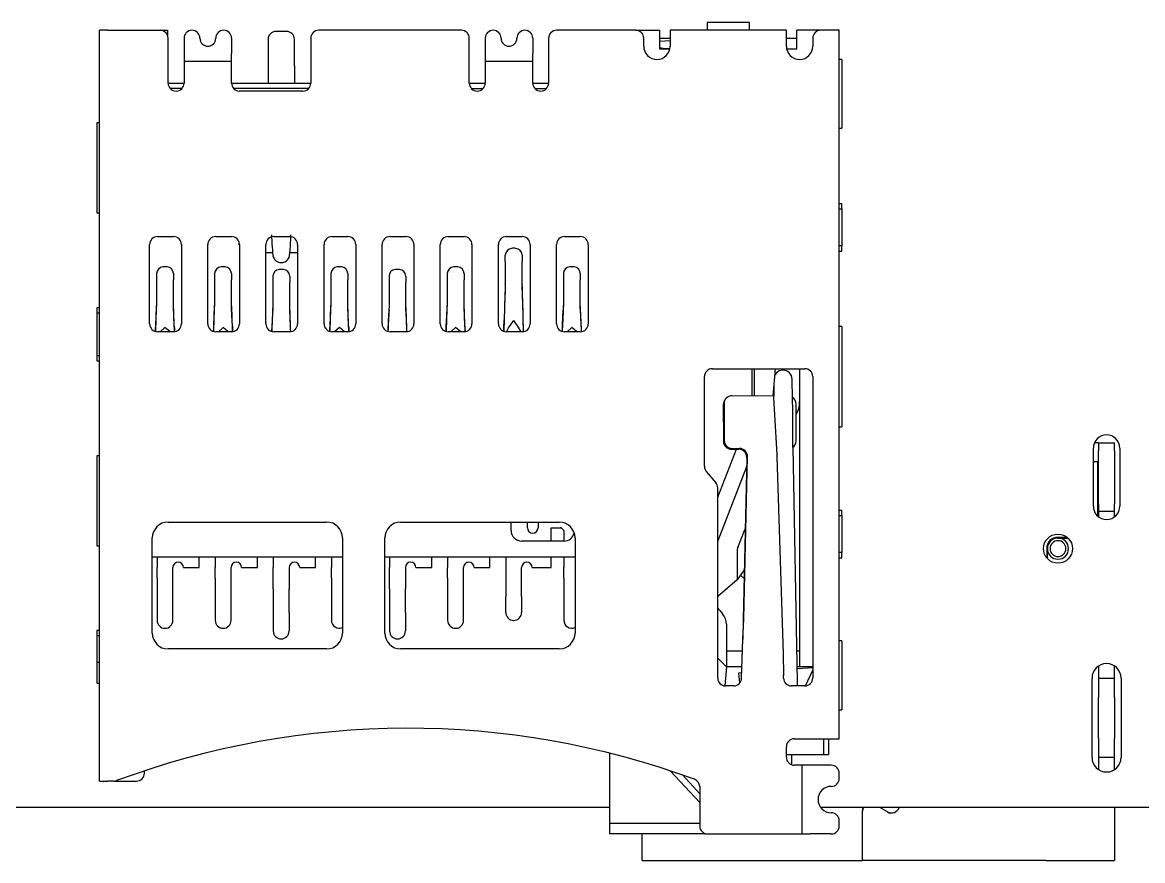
# Model space of a CAD drawing. Header units: millimetres. Extents: x 2 to 1109, y 2 to 430.
# Drawn here: x 123.82 to 145.02, y 301.05 to 316.9 of the extents above; entities that cross this region are included whole.
import ezdxf

# ---------------------------------------------------------------- set-up
doc = ezdxf.new("R2010")
doc.units = ezdxf.units.MM
doc.header["$LTSCALE"] = 0.5
doc.layers.add('几何体', color=7, linetype='Continuous')

msp = doc.modelspace()

# ---------------------------------------------------------------- linework, layer by layer
at = {"layer": '几何体'}
for p, q in [((125.281, 302.555), (125.281, 316.755)), ((125.431, 316.755), (125.281, 316.755)), ((125.431, 316.755), (126.431, 316.755)), ((126.431, 316.755), (126.571, 316.755)), ((126.571, 316.755), (126.571, 316.658)), ((132.131, 316.755), (129.431, 316.755)), ((135.431, 316.755), (133.931, 316.755)), ((135.431, 316.755), (135.881, 316.755)), ((135.881, 316.755), (135.881, 316.405)), ((138.281, 316.755), (136.081, 316.755)), ((136.081, 316.755), (136.081, 316.455)), ((136.781, 316.905), (136.781, 316.755)), ((137.581, 316.905), (136.781, 316.905)), ((137.581, 316.755), (137.581, 316.905)), ((138.281, 316.455), (138.281, 316.755)), ((138.481, 316.405), (138.481, 316.755)), ((138.931, 316.755), (138.481, 316.755)), ((139.131, 316.755), (138.931, 316.755)), ((139.281, 316.755), (139.131, 316.755)), ((139.281, 303.355), (139.281, 316.755)), ((126.581, 315.755), (126.581, 316.605)), ((126.881, 316.605), (126.881, 316.315)), ((127.781, 316.605), (127.781, 316.315)), ((128.471, 316.585), (128.471, 316.436)), ((128.821, 316.735), (128.621, 316.735)), ((128.971, 316.436), (128.971, 316.585)), ((129.281, 316.605), (129.281, 315.755)), ((132.281, 315.755), (132.281, 316.605)), ((132.581, 316.605), (132.581, 316.315)), ((133.481, 316.605), (133.481, 316.315)), ((133.781, 316.605), (133.781, 315.755)), ((135.581, 316.455), (135.581, 316.605)), ((135.881, 316.605), (136.081, 316.605)), ((136.081, 316.556), (135.881, 316.545)), ((138.281, 316.605), (138.481, 316.605)), ((138.781, 316.605), (138.781, 316.455)), ((126.881, 316.315), (126.881, 316.165)), ((127.781, 316.165), (127.781, 316.315)), ((128.471, 316.436), (128.471, 316.337)), ((128.471, 316.337), (128.471, 316.331)), ((128.471, 316.331), (128.471, 316.085)), ((128.971, 316.337), (128.971, 316.436)), ((128.971, 316.331), (128.971, 316.337)), ((128.971, 316.085), (128.971, 316.331)), ((132.581, 316.315), (132.581, 316.165)), ((133.481, 316.165), (133.481, 316.315)), ((135.881, 316.405), (136.076, 316.405)), ((138.286, 316.405), (138.481, 316.405)), ((126.881, 316.165), (126.881, 315.865)), ((127.781, 316.165), (126.881, 316.165)), ((127.781, 315.865), (127.781, 316.165)), ((132.581, 316.165), (132.581, 315.865)), ((133.481, 316.165), (132.581, 316.165)), ((133.481, 315.865), (133.481, 316.165)), ((139.331, 316.205), (139.281, 316.205)), ((139.331, 316.205), (139.331, 314.905)), ((128.471, 316.085), (128.471, 315.755)), ((128.971, 316.085), (128.971, 315.755)), ((126.581, 315.755), (126.881, 315.755)), ((126.881, 315.865), (126.881, 315.755)), ((127.781, 315.755), (127.781, 315.865)), ((127.781, 315.755), (129.281, 315.755)), ((132.281, 315.755), (132.581, 315.755)), ((132.581, 315.865), (132.581, 315.755)), ((133.481, 315.755), (133.481, 315.865)), ((133.481, 315.755), (133.781, 315.755)), ((126.843, 315.655), (126.619, 315.655)), ((129.243, 315.655), (127.819, 315.655)), ((129.131, 315.605), (127.931, 315.605)), ((132.319, 315.655), (132.543, 315.655)), ((133.519, 315.655), (133.743, 315.655)), ((125.281, 315.005), (125.231, 315.005)), ((125.231, 315.005), (125.231, 313.305)), ((139.281, 314.905), (139.331, 314.905)), ((139.281, 313.48), (139.331, 313.48)), ((139.281, 313.38), (139.331, 313.38)), ((139.331, 313.38), (139.331, 313.48)), ((139.331, 313.38), (139.331, 312.68)), ((125.231, 313.305), (125.281, 313.305)), ((126.381, 312.855), (126.681, 312.855)), ((127.481, 312.855), (127.781, 312.855)), ((127.921, 312.758), (127.921, 312.705)), ((128.581, 312.855), (128.881, 312.855)), ((129.681, 312.855), (129.981, 312.855)), ((130.781, 312.855), (131.081, 312.855)), ((131.881, 312.855), (132.181, 312.855)), ((132.981, 312.855), (133.281, 312.855)), ((134.081, 312.855), (134.381, 312.855)), ((126.231, 311.205), (126.231, 312.705)), ((126.831, 312.705), (126.831, 311.205)), ((127.331, 311.205), (127.331, 312.705)), ((127.931, 312.695), (127.921, 312.705)), ((127.931, 312.705), (127.931, 311.205)), ((128.431, 311.205), (128.431, 312.705)), ((128.431, 312.555), (128.558, 312.555)), ((128.885, 312.555), (129.031, 312.555)), ((129.031, 312.705), (129.031, 311.205)), ((129.531, 311.205), (129.531, 312.705)), ((130.131, 312.705), (130.131, 311.205)), ((130.631, 311.205), (130.631, 312.705)), ((131.231, 312.705), (131.231, 311.205)), ((131.731, 311.205), (131.731, 312.705)), ((132.331, 312.705), (132.331, 311.205)), ((132.831, 311.205), (132.831, 312.705)), ((132.961, 312.382), (132.961, 312.5)), ((133.281, 312.5), (133.281, 312.382)), ((133.431, 312.705), (133.431, 311.205)), ((133.931, 311.205), (133.931, 312.705)), ((134.531, 312.705), (134.531, 311.205)), ((139.331, 312.68), (139.281, 312.68)), ((139.281, 312.58), (139.331, 312.58)), ((139.331, 312.58), (139.331, 312.68)), ((132.961, 312.382), (132.961, 311.912)), ((133.281, 311.912), (133.281, 312.382)), ((126.361, 312.156), (126.361, 312.038)), ((126.681, 312.156), (126.681, 312.038)), ((127.461, 312.156), (127.461, 312.038)), ((127.781, 312.156), (127.781, 312.038)), ((128.561, 312.106), (128.561, 311.988)), ((128.881, 312.106), (128.881, 311.988)), ((129.661, 312.156), (129.661, 312.038)), ((129.981, 312.156), (129.981, 312.038)), ((130.761, 312.106), (130.761, 311.988)), ((131.081, 312.106), (131.081, 311.988)), ((131.861, 312.156), (131.861, 312.038)), ((132.181, 312.156), (132.181, 312.038)), ((134.061, 312.156), (134.061, 312.038)), ((134.381, 312.156), (134.381, 312.038)), ((126.361, 312.038), (126.361, 311.552)), ((126.681, 311.552), (126.681, 312.038)), ((127.461, 312.038), (127.461, 311.552)), ((127.781, 311.552), (127.781, 312.038)), ((128.561, 311.988), (128.561, 311.502)), ((128.881, 311.502), (128.881, 311.988)), ((129.661, 312.038), (129.661, 311.552)), ((129.981, 311.552), (129.981, 312.038)), ((130.761, 311.988), (130.761, 311.502)), ((131.081, 311.502), (131.081, 311.988)), ((131.861, 312.038), (131.861, 311.552)), ((132.181, 311.552), (132.181, 312.038)), ((132.961, 311.95), (132.961, 311.952)), ((132.961, 311.912), (132.961, 311.873)), ((132.961, 311.873), (132.961, 311.872)), ((133.281, 311.952), (133.281, 311.95)), ((133.281, 311.873), (133.281, 311.912)), ((133.281, 311.872), (133.281, 311.873)), ((134.061, 312.038), (134.061, 311.552)), ((134.381, 311.552), (134.381, 312.038)), ((125.281, 311.505), (125.231, 311.505)), ((125.231, 311.505), (125.231, 311.405)), ((126.361, 311.6), (126.361, 311.602)), ((126.361, 311.513), (126.361, 311.552)), ((126.361, 311.513), (126.361, 311.512)), ((126.681, 311.602), (126.681, 311.6)), ((126.681, 311.513), (126.681, 311.552)), ((126.681, 311.512), (126.681, 311.513)), ((127.461, 311.6), (127.461, 311.602)), ((127.461, 311.513), (127.461, 311.552)), ((127.461, 311.513), (127.461, 311.512)), ((127.781, 311.602), (127.781, 311.6)), ((127.781, 311.513), (127.781, 311.552)), ((127.781, 311.512), (127.781, 311.513)), ((128.561, 311.55), (128.561, 311.552)), ((128.561, 311.463), (128.561, 311.502)), ((128.561, 311.463), (128.561, 311.462)), ((128.881, 311.552), (128.881, 311.55)), ((128.881, 311.463), (128.881, 311.502)), ((128.881, 311.462), (128.881, 311.463)), ((129.661, 311.6), (129.661, 311.602)), ((129.661, 311.513), (129.661, 311.552)), ((129.661, 311.513), (129.661, 311.512)), ((129.981, 311.602), (129.981, 311.6)), ((129.981, 311.513), (129.981, 311.552)), ((129.981, 311.512), (129.981, 311.513)), ((130.761, 311.55), (130.761, 311.552)), ((130.761, 311.463), (130.761, 311.502)), ((130.761, 311.463), (130.761, 311.462)), ((131.081, 311.552), (131.081, 311.55)), ((131.081, 311.463), (131.081, 311.502)), ((131.081, 311.462), (131.081, 311.463)), ((131.861, 311.6), (131.861, 311.602)), ((131.861, 311.513), (131.861, 311.552)), ((131.861, 311.513), (131.861, 311.512)), ((132.181, 311.602), (132.181, 311.6)), ((132.181, 311.513), (132.181, 311.552)), ((132.181, 311.512), (132.181, 311.513)), ((132.945, 311.483), (132.944, 311.42)), ((134.061, 311.6), (134.061, 311.602)), ((134.061, 311.513), (134.061, 311.552)), ((134.061, 311.513), (134.061, 311.512)), ((134.381, 311.602), (134.381, 311.6)), ((134.381, 311.513), (134.381, 311.552)), ((134.381, 311.512), (134.381, 311.513)), ((125.231, 311.405), (125.231, 310.605)), ((125.281, 311.405), (125.231, 311.405)), ((132.94, 311.295), (132.933, 311.064)), ((132.94, 311.295), (132.94, 311.28)), ((133.303, 311.28), (133.303, 311.295)), ((133.309, 311.06), (133.303, 311.295)), ((126.681, 311.055), (126.381, 311.055)), ((126.521, 311.135), (126.431, 311.055)), ((127.781, 311.055), (127.481, 311.055)), ((127.621, 311.135), (127.531, 311.055)), ((128.881, 311.055), (128.581, 311.055)), ((129.981, 311.055), (129.681, 311.055)), ((129.821, 311.135), (129.731, 311.055)), ((131.081, 311.055), (130.781, 311.055)), ((132.181, 311.055), (131.881, 311.055)), ((132.021, 311.135), (131.931, 311.055)), ((133.281, 311.055), (132.981, 311.055)), ((134.381, 311.055), (134.081, 311.055)), ((134.221, 311.135), (134.131, 311.055)), ((139.331, 311.155), (139.281, 311.155)), ((139.331, 311.155), (139.331, 309.255)), ((125.231, 310.605), (125.281, 310.605)), ((125.231, 310.605), (125.231, 310.505)), ((125.231, 310.505), (125.281, 310.505)), ((136.731, 308.509), (136.731, 310.205)), ((136.881, 310.355), (138.631, 310.355)), ((137.631, 309.84), (137.631, 310.355)), ((137.681, 309.84), (137.681, 310.355)), ((138.069, 310.355), (138.024, 309.838)), ((138.531, 310.355), (138.531, 304.715)), ((138.781, 310.205), (138.781, 304.505)), ((138.042, 310.05), (138.046, 309.838)), ((138.391, 310.134), (138.391, 310.155)), ((138.397, 309.809), (138.391, 310.134)), ((137.138, 309.792), (137.124, 309.777)), ((138.046, 309.838), (137.25, 309.842)), ((138.107, 308.735), (138.047, 309.803)), ((138.401, 309.547), (138.397, 309.809)), ((137.087, 309.678), (137.091, 308.982)), ((137.101, 309.694), (137.105, 308.997)), ((138.395, 309.547), (138.398, 308.864)), ((138.469, 308.991), (138.465, 309.687)), ((139.281, 309.255), (139.331, 309.255)), ((144.191, 308.952), (144.112, 308.952)), ((144.191, 308.952), (144.491, 308.952)), ((144.191, 308.952), (144.191, 308.802)), ((144.491, 308.802), (144.491, 308.952)), ((125.231, 308.705), (125.231, 307.005)), ((125.281, 308.705), (125.231, 308.705)), ((136.981, 307.923), (137.336, 308.831)), ((137.241, 308.832), (137.381, 308.831)), ((137.255, 308.848), (137.395, 308.847)), ((137.475, 305.626), (137.545, 308.693)), ((138.101, 308.69), (138.223, 304.961)), ((138.49, 304.433), (138.413, 308.872)), ((144.091, 307.752), (144.091, 308.852)), ((144.191, 307.802), (144.191, 308.802)), ((144.491, 308.802), (144.491, 307.802)), ((144.591, 308.852), (144.591, 307.752)), ((137.527, 308.496), (136.983, 307.102)), ((137.531, 308.677), (137.461, 305.61)), ((144.091, 308.602), (144.171, 308.602)), ((144.171, 308.602), (144.171, 307.568)), ((136.766, 308.413), (136.946, 308.196)), ((136.981, 304.505), (136.981, 308.1)), ((139.281, 307.68), (139.331, 307.68)), ((139.331, 307.58), (139.331, 307.68)), ((144.191, 307.802), (144.191, 307.652)), ((144.491, 307.652), (144.191, 307.652)), ((144.191, 307.652), (144.191, 307.552)), ((144.491, 307.652), (144.491, 307.802)), ((144.491, 307.552), (144.491, 307.652)), ((126.581, 307.455), (129.581, 307.455)), ((130.981, 307.455), (133.981, 307.455)), ((133.071, 307.295), (133.071, 307.455)), ((133.381, 307.345), (133.381, 307.455)), ((133.581, 307.455), (133.581, 307.345)), ((139.281, 307.58), (139.331, 307.58)), ((139.331, 307.58), (139.331, 306.88)), ((133.831, 307.345), (134.011, 307.345)), ((133.831, 307.095), (133.831, 307.345)), ((134.021, 307.345), (134.011, 307.355)), ((134.011, 307.345), (134.011, 307.355)), ((134.071, 307.295), (134.021, 307.345)), ((134.071, 307.295), (134.071, 307.095)), ((137.362, 306.974), (137.5, 307.328)), ((125.231, 307.005), (125.281, 307.005)), ((126.281, 305.355), (126.281, 307.155)), ((129.881, 307.155), (129.881, 305.355)), ((130.681, 305.355), (130.681, 307.155)), ((134.071, 307.095), (133.271, 307.095)), ((134.281, 307.155), (134.281, 305.355)), ((143.595, 307.164), (143.421, 307.164)), ((143.421, 307.152), (143.61, 307.152)), ((126.281, 306.795), (129.881, 306.795)), ((126.371, 306.795), (126.371, 306.595)), ((127.171, 306.595), (127.171, 306.795)), ((127.471, 306.795), (127.471, 306.595)), ((128.271, 306.595), (128.271, 306.795)), ((128.571, 306.795), (128.571, 306.595)), ((129.371, 306.595), (129.371, 306.795)), ((129.671, 306.795), (129.671, 306.595)), ((130.681, 306.795), (134.281, 306.795)), ((130.771, 306.795), (130.771, 306.595)), ((131.571, 306.595), (131.571, 306.795)), ((131.871, 306.795), (131.871, 306.595)), ((132.671, 306.595), (132.671, 306.795)), ((132.971, 306.795), (132.971, 306.595)), ((133.831, 306.595), (133.831, 306.795)), ((134.071, 306.795), (134.071, 306.595)), ((137.348, 306.902), (137.348, 306.363)), ((139.331, 306.88), (139.281, 306.88)), ((139.281, 306.78), (139.331, 306.78)), ((139.331, 306.78), (139.331, 306.88)), ((143.208, 306.952), (143.208, 306.777)), ((143.221, 306.763), (143.221, 306.952)), ((126.371, 306.391), (126.371, 306.595)), ((126.671, 306.391), (126.671, 306.595)), ((126.871, 306.595), (127.171, 306.595)), ((127.471, 306.391), (127.471, 306.595)), ((127.771, 306.391), (127.771, 306.595)), ((127.971, 306.595), (128.271, 306.595)), ((128.571, 306.191), (128.571, 306.595)), ((128.871, 306.595), (128.871, 306.191)), ((129.071, 306.595), (129.371, 306.595)), ((129.671, 306.391), (129.671, 306.595)), ((130.771, 306.191), (130.771, 306.595)), ((131.071, 306.595), (131.071, 306.191)), ((131.271, 306.595), (131.571, 306.595)), ((131.871, 306.391), (131.871, 306.595)), ((132.171, 306.391), (132.171, 306.595)), ((132.371, 306.595), (132.671, 306.595)), ((132.971, 306.595), (132.971, 306.495)), ((133.271, 306.495), (133.271, 306.595)), ((133.471, 306.595), (133.831, 306.595)), ((134.071, 306.391), (134.071, 306.595)), ((126.371, 306.391), (126.371, 306.123)), ((126.671, 306.123), (126.671, 306.391)), ((127.471, 306.391), (127.471, 306.123)), ((127.771, 306.123), (127.771, 306.391)), ((129.671, 306.391), (129.671, 306.123)), ((131.871, 306.391), (131.871, 306.123)), ((132.171, 306.123), (132.171, 306.391)), ((132.971, 306.495), (132.971, 306.228)), ((133.271, 306.228), (133.271, 306.495)), ((134.071, 306.391), (134.071, 306.123)), ((137.348, 306.363), (136.981, 306.044)), ((137.483, 306.552), (137.348, 306.363)), ((137.412, 306.453), (137.479, 306.393)), ((128.571, 306.191), (128.571, 305.923)), ((128.871, 305.923), (128.871, 306.191)), ((130.771, 306.191), (130.771, 305.923)), ((131.071, 305.923), (131.071, 306.191)), ((132.971, 306.228), (132.971, 306.045)), ((133.271, 306.045), (133.271, 306.228)), ((126.371, 306.123), (126.371, 305.945)), ((126.371, 305.945), (126.371, 305.595)), ((126.671, 305.945), (126.671, 306.123)), ((126.671, 305.595), (126.671, 305.945)), ((127.471, 306.123), (127.471, 305.945)), ((127.471, 305.945), (127.471, 305.595)), ((127.771, 305.945), (127.771, 306.123)), ((127.771, 305.595), (127.771, 305.945)), ((128.571, 305.923), (128.571, 305.745)), ((128.871, 305.745), (128.871, 305.923)), ((129.671, 306.123), (129.671, 305.945)), ((129.671, 305.945), (129.671, 305.595)), ((130.771, 305.923), (130.771, 305.745)), ((131.071, 305.745), (131.071, 305.923)), ((131.871, 306.123), (131.871, 305.945)), ((131.871, 305.945), (131.871, 305.595)), ((132.171, 305.945), (132.171, 306.123)), ((132.171, 305.595), (132.171, 305.945)), ((132.971, 305.745), (132.971, 306.045)), ((133.271, 306.045), (133.271, 305.745)), ((134.071, 306.123), (134.071, 305.945)), ((134.071, 305.945), (134.071, 305.595)), ((128.571, 305.745), (128.571, 305.395)), ((128.871, 305.745), (128.871, 305.395)), ((130.771, 305.745), (130.771, 305.395)), ((131.071, 305.745), (131.071, 305.395)), ((137.022, 305.78), (137.075, 305.719)), ((137.148, 305.522), (137.148, 304.715)), ((137.456, 305.238), (137.475, 305.626)), ((137.461, 305.61), (137.456, 305.238)), ((137.461, 305.61), (137.475, 305.626)), ((125.281, 305.405), (125.231, 305.405)), ((125.231, 305.405), (125.231, 305.305)), ((125.231, 305.305), (125.231, 304.805)), ((125.281, 305.305), (125.231, 305.305)), ((137.435, 304.5), (137.456, 305.238)), ((137.456, 305.238), (137.456, 305.238)), ((139.331, 305.205), (139.281, 305.205)), ((139.331, 305.205), (139.331, 303.905)), ((129.581, 305.055), (126.581, 305.055)), ((133.981, 305.055), (130.981, 305.055)), ((136.981, 304.882), (137.148, 304.715)), ((137.449, 305.015), (137.148, 305.015)), ((138.223, 304.961), (138.226, 304.555)), ((138.531, 305.015), (138.48, 305.015)), ((125.231, 304.805), (125.281, 304.805)), ((125.231, 304.805), (125.231, 304.405)), ((137.148, 304.715), (137.117, 304.355)), ((137.441, 304.715), (137.148, 304.715)), ((138.531, 304.715), (138.485, 304.715)), ((138.486, 304.683), (138.781, 304.705)), ((138.781, 304.715), (138.531, 304.715)), ((138.644, 304.355), (138.781, 304.654)), ((144.191, 304.732), (144.191, 304.502)), ((144.491, 304.502), (144.491, 304.732)), ((137.381, 304.605), (137.438, 304.609)), ((137.398, 304.406), (137.381, 304.605)), ((138.227, 304.5), (138.226, 304.555)), ((144.066, 303.002), (144.066, 304.502)), ((144.191, 304.502), (144.491, 304.502)), ((144.191, 304.502), (144.191, 304.458)), ((144.191, 304.458), (144.191, 304.245)), ((144.491, 304.458), (144.491, 304.502)), ((144.491, 304.245), (144.491, 304.458)), ((144.616, 304.502), (144.616, 303.002)), ((125.231, 304.405), (125.281, 304.405)), ((137.285, 304.355), (137.131, 304.355)), ((138.631, 304.355), (138.377, 304.355)), ((138.492, 304.355), (138.49, 304.433)), ((144.191, 304.245), (144.191, 304.139)), ((144.491, 304.139), (144.491, 304.245)), ((144.191, 303.364), (144.191, 304.139)), ((144.491, 304.139), (144.491, 303.364)), ((139.281, 303.905), (139.331, 303.905)), ((138.281, 303.005), (138.281, 303.205)), ((138.431, 303.355), (139.131, 303.355)), ((138.981, 303.355), (138.981, 303.055)), ((139.081, 303.355), (139.081, 303.055)), ((139.131, 303.355), (139.281, 303.355)), ((144.191, 303.364), (144.191, 303.258)), ((144.191, 303.258), (144.191, 303.045)), ((144.491, 303.258), (144.491, 303.364)), ((144.491, 303.045), (144.491, 303.258)), ((134.931, 303.085), (134.931, 301.755)), ((138.281, 303.055), (138.981, 303.055)), ((138.381, 303.055), (138.381, 302.863)), ((138.981, 303.055), (139.081, 303.055)), ((144.191, 303.045), (144.191, 303.002)), ((144.491, 303.002), (144.191, 303.002)), ((144.191, 303.002), (144.191, 302.771)), ((144.491, 303.002), (144.491, 303.045)), ((144.491, 302.771), (144.491, 303.002)), ((126.131, 302.705), (126.131, 302.749)), ((136.08, 302.752), (136.641, 302.148)), ((138.581, 302.855), (138.431, 302.855)), ((138.581, 301.555), (138.581, 302.855)), ((138.731, 302.855), (138.581, 302.855)), ((139.131, 302.855), (138.731, 302.855)), ((125.281, 302.555), (125.431, 302.555)), ((125.554, 302.555), (125.431, 302.555)), ((125.554, 302.555), (125.581, 302.555)), ((125.581, 302.555), (125.981, 302.555)), ((136.641, 302.315), (136.322, 302.67)), ((139.281, 302.605), (139.281, 302.705)), ((136.641, 302.45), (136.641, 301.705)), ((136.641, 302.315), (136.641, 302.315)), ((134.931, 302.058), (73.691, 302.058)), ((163.366, 302.058), (138.929, 302.058)), ((139.721, 301.052), (139.721, 301.986)), ((140.196, 301.972), (140.047, 302.058)), ((144.491, 302.058), (144.491, 301.052)), ((136.641, 301.755), (134.931, 301.755)), ((134.931, 301.755), (134.931, 301.555)), ((139.281, 301.705), (139.281, 301.805)), ((136.741, 301.555), (134.931, 301.555)), ((135.551, 301.052), (135.551, 301.555)), ((136.741, 301.555), (136.736, 301.565)), ((136.741, 301.555), (136.791, 301.555)), ((136.791, 301.555), (138.281, 301.555)), ((138.281, 301.555), (138.431, 301.555)), ((138.431, 301.555), (138.581, 301.555)), ((138.581, 301.555), (138.731, 301.555)), ((139.131, 301.555), (138.731, 301.555)), ((135.551, 301.052), (136.851, 301.052)), ((136.851, 301.052), (139.721, 301.052)), ((143.191, 301.052), (139.721, 301.052)), ((143.191, 301.052), (144.491, 301.052))]:
    msp.add_line(p, q, dxfattribs=at)
at = {"layer": '几何体', "flags": 128}
for points in [[(135.881, 316.432), (135.987, 316.413), (136.082, 316.411)], [(128.547, 312.684), (128.556, 312.574), (128.563, 312.487)], [(128.879, 312.487), (128.888, 312.597), (128.895, 312.684)], [(126.361, 311.6), (126.348, 311.297), (126.341, 311.062)], [(126.345, 311.161), (126.353, 311.361), (126.361, 311.512)], [(126.701, 311.059), (126.691, 311.374), (126.681, 311.6)], [(126.697, 311.161), (126.689, 311.361), (126.681, 311.512)], [(127.461, 311.6), (127.448, 311.297), (127.441, 311.062)], [(127.445, 311.161), (127.453, 311.361), (127.461, 311.512)], [(127.801, 311.059), (127.791, 311.374), (127.781, 311.6)], [(127.797, 311.161), (127.789, 311.361), (127.781, 311.512)], [(128.561, 311.55), (128.547, 311.268), (128.54, 311.062)], [(129.661, 311.6), (129.648, 311.297), (129.641, 311.062)], [(129.645, 311.161), (129.653, 311.361), (129.661, 311.512)], [(130.001, 311.059), (129.991, 311.374), (129.981, 311.6)], [(129.997, 311.161), (129.989, 311.361), (129.981, 311.512)], [(130.761, 311.55), (130.747, 311.268), (130.74, 311.062)], [(131.861, 311.6), (131.848, 311.297), (131.841, 311.062)], [(131.845, 311.161), (131.853, 311.361), (131.861, 311.512)], [(132.201, 311.065), (132.191, 311.374), (132.181, 311.6)], [(132.197, 311.161), (132.189, 311.361), (132.181, 311.512)], [(133.299, 311.39), (133.299, 311.417), (133.299, 311.445)], [(134.061, 311.6), (134.048, 311.297), (134.041, 311.062)], [(134.045, 311.161), (134.053, 311.361), (134.061, 311.512)], [(134.401, 311.065), (134.391, 311.374), (134.381, 311.6)], [(134.397, 311.161), (134.389, 311.361), (134.381, 311.512)], [(132.934, 311.063), (132.935, 311.121), (132.94, 311.28)], [(132.982, 311.053), (133.024, 311.126), (133.121, 311.265)], [(133.259, 311.055), (133.218, 311.126), (133.121, 311.265)], [(133.309, 311.068), (133.307, 311.121), (133.303, 311.28)], [(126.342, 311.062), (126.344, 311.113), (126.345, 311.161)], [(126.613, 311.055), (126.611, 311.056), (126.521, 311.135)], [(126.697, 311.161), (126.699, 311.113), (126.7, 311.06), (126.7, 311.058)], [(127.442, 311.062), (127.444, 311.113), (127.445, 311.161)], [(127.713, 311.055), (127.711, 311.056), (127.621, 311.135)], [(127.797, 311.161), (127.799, 311.113), (127.8, 311.06), (127.8, 311.058)], [(129.642, 311.062), (129.644, 311.113), (129.645, 311.161)], [(129.913, 311.055), (129.911, 311.056), (129.821, 311.135)], [(129.997, 311.161), (129.999, 311.113), (130, 311.06), (130, 311.058)], [(131.842, 311.062), (131.844, 311.113), (131.845, 311.161)], [(132.113, 311.055), (132.111, 311.056), (132.021, 311.135)], [(132.197, 311.161), (132.199, 311.113), (132.2, 311.065)], [(134.042, 311.062), (134.044, 311.113), (134.045, 311.161)], [(134.313, 311.055), (134.311, 311.056), (134.221, 311.135)], [(134.397, 311.161), (134.399, 311.113), (134.4, 311.065)], [(138.119, 310.294), (138.092, 310.276), (138.059, 310.227)], [(138.212, 310.327), (138.146, 310.313), (138.119, 310.294)], [(138.047, 309.803), (138.046, 309.823), (138.046, 309.838)], [(139.74, 302.058), (139.726, 302.025), (139.721, 301.986)], [(139.721, 301.986), (139.726, 302.025), (139.74, 302.058)]]:
    msp.add_lwpolyline(points, dxfattribs=at)
at = {"layer": '几何体'}
msp.add_circle((143.421, 306.952), 0.275, dxfattribs=at)
for centre, radius, start, end in [((126.431, 316.605), 0.15, 0, 90), ((127.031, 316.605), 0.15, 0, 180), ((127.631, 316.605), 0.15, 90, 180), ((127.631, 316.605), 0.15, 0, 90), ((129.431, 316.605), 0.15, 90, 180), ((132.131, 316.605), 0.15, 0, 90), ((132.731, 316.605), 0.15, 90, 180), ((132.731, 316.605), 0.15, 360, 90), ((133.331, 316.605), 0.15, 90, 180), ((133.331, 316.605), 0.15, 0, 90), ((133.931, 316.605), 0.15, 90, 180), ((135.431, 316.605), 0.15, 0, 90), ((138.931, 316.605), 0.15, 90, 180), ((127.331, 316.605), 0.15, 180, 360), ((128.621, 316.585), 0.15, 90, 180), ((128.821, 316.585), 0.15, 0, 90), ((133.031, 316.605), 0.15, 180, 0), ((135.831, 316.455), 0.25, 180, 0), ((138.531, 316.455), 0.25, 180, 0), ((126.731, 315.755), 0.15, 180, 270), ((126.731, 315.755), 0.15, 270, 0), ((127.931, 315.755), 0.15, 180, 270), ((129.131, 315.755), 0.15, 270, 0), ((132.431, 315.755), 0.15, 180, 270), ((132.431, 315.755), 0.15, 270, 0), ((133.631, 315.755), 0.15, 180, 0), ((126.381, 312.705), 0.15, 90, 180), ((126.681, 312.705), 0.15, 0, 90), ((127.481, 312.705), 0.15, 90, 180), ((127.781, 312.705), 0.15, 0, 90), ((128.581, 312.705), 0.15, 90, 180), ((140.083, 313.332), 11.555, 182.2209, 183.2142), ((128.881, 312.705), 0.15, 0, 90), ((117.359, 313.332), 11.555, 356.7858, 357.7791), ((129.681, 312.705), 0.15, 90, 180), ((129.981, 312.705), 0.15, 0, 90), ((130.781, 312.705), 0.15, 90, 180), ((131.081, 312.705), 0.15, 0, 90), ((131.881, 312.705), 0.15, 90, 180), ((132.181, 312.705), 0.15, 0, 90), ((132.981, 312.705), 0.15, 90, 180), ((133.281, 312.705), 0.15, 0, 90), ((134.081, 312.705), 0.15, 90, 180), ((134.381, 312.705), 0.15, 0, 90), ((133.099, 312.494), 0.138, 97.3261, 177.6737), ((133.121, 312.155), 0.478, 89.991, 94.7939), ((133.121, 312.155), 0.478, 85.2061, 90.009), ((133.145, 312.495), 0.137, 1.949, 83.0512), ((128.721, 312.527), 0.163, 194.334, 345.666), ((126.492, 312.15), 0.131, 94.9394, 177.4805), ((126.521, 311.708), 0.575, 89.9948, 93.9854), ((126.521, 311.708), 0.575, 86.0146, 90.0052), ((126.548, 312.149), 0.133, 3.075, 84.505), ((127.592, 312.15), 0.131, 94.9394, 177.4805), ((127.621, 311.708), 0.575, 89.9948, 93.9854), ((127.621, 311.708), 0.575, 86.0146, 90.0052), ((127.648, 312.149), 0.133, 3.075, 84.505), ((128.692, 312.1), 0.131, 94.9394, 177.4805), ((128.721, 311.658), 0.575, 89.9948, 93.9854), ((128.721, 311.658), 0.575, 86.0146, 90.0052), ((128.748, 312.099), 0.133, 3.075, 84.505), ((129.792, 312.15), 0.131, 94.9394, 177.4805), ((129.821, 311.708), 0.575, 89.9948, 93.9854), ((129.821, 311.708), 0.575, 86.0146, 90.0052), ((129.848, 312.149), 0.133, 3.075, 84.505), ((130.892, 312.1), 0.131, 94.9394, 177.4805), ((130.921, 311.658), 0.575, 89.9948, 93.9854), ((130.921, 311.658), 0.575, 86.0146, 90.0052), ((130.948, 312.099), 0.133, 3.075, 84.505), ((131.992, 312.15), 0.131, 94.9394, 177.4805), ((132.021, 311.708), 0.575, 89.9948, 93.9854), ((132.021, 311.708), 0.575, 86.0146, 90.0052), ((132.048, 312.149), 0.133, 3.075, 84.505), ((134.192, 312.15), 0.131, 94.9394, 177.4805), ((134.221, 311.708), 0.575, 89.9948, 93.9854), ((134.221, 311.708), 0.575, 86.0146, 90.0052), ((134.248, 312.149), 0.133, 3.075, 84.505), ((168.306, 310.299), 35.38, 177.4527, 178.4108), ((159.072, 310.809), 26.135, 177.4971, 178.525), ((99.519, 310.523), 33.792, 1.3093, 2.4214), ((101.809, 310.439), 31.505, 1.5302, 2.6061), ((141.325, 310.627), 12.791, 176.259, 178.0519), ((106.346, 310.411), 22.564, 1.6432, 2.8935), ((114.729, 310.614), 14.178, 1.7969, 3.429), ((143.525, 310.627), 12.791, 176.259, 178.0519), ((108.751, 310.421), 22.359, 1.6502, 2.8968), ((117.062, 310.62), 14.045, 1.8092, 3.4341), ((126.381, 311.205), 0.15, 180, 270), ((126.681, 311.205), 0.15, 270, 0), ((127.481, 311.205), 0.15, 180, 270), ((127.781, 311.205), 0.15, 270, 0), ((128.581, 311.205), 0.15, 180, 270), ((128.881, 311.205), 0.15, 270, 0), ((129.681, 311.205), 0.15, 180, 270), ((129.981, 311.205), 0.15, 270, 0), ((130.781, 311.205), 0.15, 180, 270), ((131.081, 311.205), 0.15, 270, 0), ((131.881, 311.205), 0.15, 180, 270), ((132.181, 311.205), 0.15, 270, 0), ((132.981, 311.205), 0.15, 180, 270), ((133.281, 311.205), 0.15, 270, 0), ((134.081, 311.205), 0.15, 180, 270), ((134.381, 311.205), 0.15, 270, 0), ((136.881, 310.205), 0.15, 90, 180), ((138.216, 310.152), 0.175, 1.0393, 91.0393), ((138.631, 310.205), 0.15, 0, 90), ((137.235, 309.679), 0.148, 138.4456, 180.346), ((137.249, 309.694), 0.148, 89.5817, 180.3497), ((138.314, 309.686), 0.151, 0.392, 58.1606), ((138.031, 309.73), 0.5, 330.5097, 0), ((137.242, 308.983), 0.151, 180.4157, 269.6522), ((137.256, 308.999), 0.151, 180.4157, 269.6522), ((138.321, 308.99), 0.147, 301.1757, 0.371), ((144.341, 308.852), 0.25, 0, 180), ((137.38, 308.68), 0.151, 358.8356, 89.6569), ((137.394, 308.696), 0.151, 358.8356, 89.6569), ((138.25, 308.695), 0.148, 164.4013, 181.8906), ((136.881, 308.509), 0.15, 180, 219.8056), ((136.831, 308.1), 0.15, 0, 39.8056), ((144.341, 307.752), 0.25, 180, 0), ((126.581, 307.155), 0.3, 90, 180), ((129.581, 307.155), 0.3, 0, 90), ((130.981, 307.155), 0.3, 90, 180), ((133.981, 307.155), 0.3, 0, 90), ((133.271, 307.295), 0.2, 180, 270), ((133.481, 307.345), 0.1, 180, 0), ((134.071, 307.295), 0.2, 270, 346.8354), ((143.421, 306.952), 0.213, 90, 180), ((143.421, 306.952), 0.2, 90, 180), ((143.421, 306.952), 0.15, 90, 180), ((143.421, 306.952), 0.2, 0, 90), ((143.421, 306.952), 0.15, 0, 90), ((137.548, 306.902), 0.2, 158.6672, 180), ((143.421, 306.952), 0.2, 180, 270), ((143.421, 306.952), 0.15, 180, 270), ((143.421, 306.952), 0.15, 270, 0), ((143.421, 306.952), 0.2, 270, 0), ((126.771, 306.595), 0.1, 0, 180), ((127.871, 306.595), 0.1, 0, 180), ((128.971, 306.595), 0.1, 0, 180), ((131.171, 306.595), 0.1, 0, 180), ((132.271, 306.595), 0.1, 0, 180), ((133.371, 306.595), 0.1, 0, 180), ((133.121, 305.745), 0.15, 180, 0), ((137.248, 305.977), 0.3, 206.9899, 221.0091), ((136.848, 305.522), 0.3, 359.9993, 41.0091), ((126.521, 305.595), 0.15, 180, 0), ((127.621, 305.595), 0.15, 180, 0), ((129.821, 305.595), 0.15, 180, 293.5782), ((132.021, 305.595), 0.15, 180, 0), ((134.221, 305.595), 0.15, 180, 293.5782), ((126.581, 305.355), 0.3, 180, 270), ((128.721, 305.395), 0.15, 180, 0), ((129.581, 305.355), 0.3, 270, 0), ((130.981, 305.355), 0.3, 180, 270), ((130.921, 305.395), 0.15, 180, 0), ((133.981, 305.355), 0.3, 270, 0), ((144.341, 304.502), 0.275, 0, 180), ((137.131, 304.505), 0.15, 180, 270), ((137.285, 304.505), 0.15, 270, 358.4089), ((138.377, 304.505), 0.15, 181.5885, 270), ((138.631, 304.505), 0.15, 270, 0), ((131.111, 287.764), 15.79, 69.8805, 110.4025), ((138.431, 303.205), 0.15, 90, 180), ((138.431, 303.005), 0.15, 180.0004, 270), ((144.341, 303.002), 0.275, 180, 0), ((139.131, 302.705), 0.15, 0, 90), ((125.554, 302.705), 0.15, 270, 290.4025), ((125.981, 302.705), 0.15, 270, 0), ((136.491, 302.45), 0.15, 0, 69.8805), ((139.131, 302.605), 0.15, 270, 0), ((139.131, 302.205), 0.25, 90, 270), ((139.131, 301.805), 0.15, 0, 90), ((140.271, 302.101), 0.149, 239.8188, 343.2402), ((140.271, 302.1), 0.149, 239.6031, 343.4558), ((136.791, 301.705), 0.15, 180, 270), ((139.131, 301.705), 0.15, 270, 0)]:
    msp.add_arc(centre, radius, start, end, dxfattribs=at)

doc.saveas('drawing.dxf')
